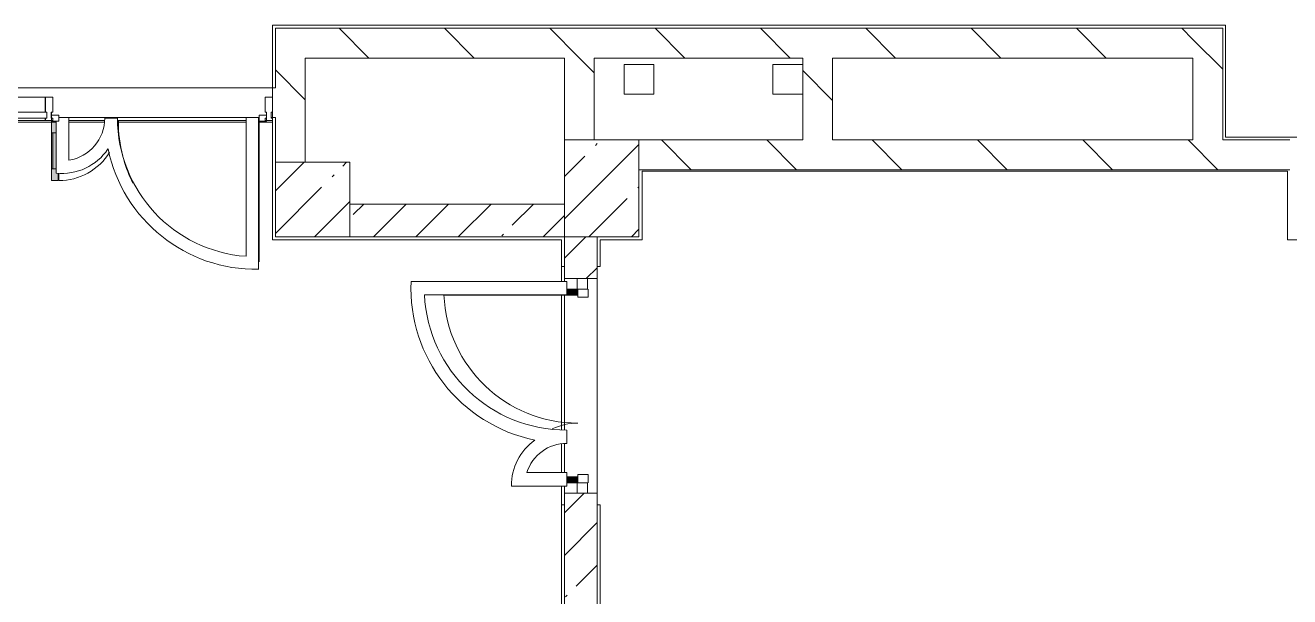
# Model space of a CAD drawing. Header units: millimetres. Extents: x -5524 to 188508, y -8553 to 29000.
# Drawn here: x 133358 to 141848, y 8484 to 12320 of the extents above; entities that cross this region are included whole.
import ezdxf

# ---------------------------------------------------------------- set-up
doc = ezdxf.new("R2010")
doc.units = ezdxf.units.MM
for name, color, linetype, lineweight, true_color in [('A-DETL-GENF-4', 7, 'Continuous', 5, 0xaaaaaa), ('A-DETL-GENF-5', 7, 'Continuous', 5, 0xe2e2e2), ('A-DOOR-4', 7, 'Continuous', 5, 0xaaaaaa), ('A-DOOR-5', 7, 'Continuous', 5, 0xe2e2e2), ('A-FLOR-2', 7, 'Continuous', 5, 0xaaaaaa)]:
    doc.layers.add(name, color=color, linetype=linetype, lineweight=lineweight, true_color=true_color)
for name, color, linetype, lineweight in [('A-GLAZ-CURT-2', 7, 'Continuous', 5), ('A-GLAZ-CWMG-2', 7, 'Continuous', 5), ('I-WALL-2', 7, 'Continuous', 5), ('S-COLS-2', 7, 'Continuous', 5)]:
    doc.layers.add(name, color=color, linetype=linetype, lineweight=lineweight)
pattern_1 = [(45, (61498, 0), (-285.1231, 285.1231), []), (45, (61783.12, 0), (-285.1231, 285.1231), [504.031, -100.806, 16.764, -84.042])]
pattern_2 = [(135, (61498, 0), (-353.5534, -353.5534), [])]

# ---------------------------------------------------------------- blocks, each defined once
blk = doc.blocks.new('BSC_Колонна _Прямоугольная - 650х500-23287315-3_6_1_птичка')
at = {"layer": 'S-COLS-2'}
h = blk.add_hatch(dxfattribs=at)
h.set_pattern_fill('FP_86', color=256, style=0, pattern_type=2)
h.set_pattern_definition([(135, (11225, -75730), (-285.1231, -285.1231), []), (135, (11225, -75444.88), (-285.1231, -285.1231), [504.031, -100.806, 16.764, -84.042])])
h.paths.add_polyline_path([(325, -219.7), (325, 250), (-325, 250), (-325, -250), (325, -250)])
for p, q in [((325, 250), (-325, 250)), ((-325, 250), (-325, -250)), ((325, -250), (325, 250)), ((-325, -250), (325, -250))]:
    blk.add_line(p, q, dxfattribs=at)
blk = doc.blocks.new('BSC_Колонна _Прямоугольная - 500х500-V72-3_6_1_птичка')
at = {"layer": 'S-COLS-2'}
h = blk.add_hatch(dxfattribs=at)
h.set_pattern_fill('FP_87', color=256, style=0, pattern_type=2)
h.set_pattern_definition([(45, (-73790, -11150), (-285.1231, 285.1231), []), (45, (-73504.88, -11150), (-285.1231, 285.1231), [504.031, -100.806, 16.764, -84.042])])
h.paths.add_polyline_path([(250, -250), (250, 250), (-250, 250), (-250, -250), (-144, -250)])
for p, q in [((250, 250), (-250, 250)), ((-250, 250), (-250, -250)), ((250, -250), (250, 250)), ((-250, -250), (250, -250))]:
    blk.add_line(p, q, dxfattribs=at)
blk = doc.blocks.new('Прямоугольный импост - 50 x 70 мм-32306832-3_6_1_птичка')
at = {"layer": 'A-GLAZ-CWMG-2'}
for p, q in [((-70, 35), (0, 35)), ((-70, -35), (-70, 35)), ((0, 35), (0, -35)), ((0, -35), (-70, -35))]:
    blk.add_line(p, q, dxfattribs=at)
blk = doc.blocks.new('Дверь_Витражная_остекление_ - ДВН_ДАО_Главный вход_1200 в свету Д-22 _п_-32306833-3_6_1_птичка')
at = {"layer": 'A-DOOR-5'}
for points in [[(-610, -35), (-610, -30), (-650, -35), (-650, -103), (-611.7, -103), (-610, -89.7)], [(650, -89.7), (650, -30), (610, -35), (610, -103), (650, -103)]]:
    blk.add_hatch(color=256, dxfattribs=at).paths.add_polyline_path(points)
at = {"layer": 'A-DETL-GENF-4'}
for p, q in [((-650, 40), (-595, 40)), ((-595, 40), (-595, -30)), ((650, 40), (595, 40)), ((595, 40), (595, -30)), ((-610, -30), (-650, -30)), ((-595, -30), (-650, -30)), ((-650, -35), (-650, -103)), ((-610, -930), (-610, -30)), ((595, -30), (650, -30)), ((610, -30), (610, -103)), ((650, -30), (610, -30)), ((650, -103), (650, -35))]:
    blk.add_line(p, q, dxfattribs=at)
at = {"layer": 'A-DOOR-4'}
for p, q in [((-650, -103), (-650, -35)), ((650, -103), (650, -35))]:
    blk.add_line(p, q, dxfattribs=at)
for centre, radius, start, end in [((-650, -30), 900, 272.47677, 0), ((650, -30), 400, 180, 205.34539)]:
    blk.add_arc(centre, radius, start, end, dxfattribs=at)
blk = doc.blocks.new('Прямоугольный импост - 50 x 70 мм-32306835-3_6_1_птичка')
at = {"layer": 'A-GLAZ-CWMG-2'}
for p, q in [((0, 35), (-70, 35)), ((-70, 35), (-70, -35)), ((0, -35), (0, 35)), ((-70, -35), (0, -35))]:
    blk.add_line(p, q, dxfattribs=at)
blk = doc.blocks.new('Дверь_Витражная_остекление_ - В-18-32468702-3_6_1_птичка')
at = {"layer": 'A-DETL-GENF-5'}
blk.add_hatch(color=256, dxfattribs=at).paths.add_polyline_path([(689.5, 420), (677.5, 420), (677.5, 369.7), (689.5, 369.5), (689.5, 20), (722.5, 20), (722.5, 420)])
at = {"layer": 'A-DETL-GENF-4'}
for p, q in [((-672.5, 965), (-672.5, 20)), ((-672.5, 965), (-672.5, 20)), ((722.5, 420), (677.5, 420)), ((677.5, 420), (677.5, 369.7)), ((722.5, 420), (677.5, 420)), ((677.5, 420), (677.5, 369.7)), ((722.5, 340), (689.5, 340)), ((712.5, 340), (712.5, 100)), ((722.5, 420), (722.5, 20)), ((722.5, 20), (722.5, 420)), ((722.5, 100), (689.5, 100))]:
    blk.add_line(p, q, dxfattribs=at)
at = {"layer": 'A-DOOR-4'}
for p, q in [((-672.5, 965), (-672.5, 20)), ((672.5, 420), (672.5, 369.8)), ((-672.5, 20), (-722.5, 20)), ((-722.5, 20), (-722.5, -20)), ((-672.5, -20), (-672.5, 20)), ((722.5, 20), (672.5, 20)), ((672.5, 20), (672.5, -20)), ((722.5, -20), (722.5, 20)), ((-722.5, -20), (-672.5, -20)), ((672.5, -20), (722.5, -20))]:
    blk.add_line(p, q, dxfattribs=at)
for centre, radius, start, end in [((-672.5, 20), 945, 15.85424, 26.17307), ((672.5, 20), 400, 90, 148.53811), ((-672.5, 20), 945, 360, 14.43128), ((672.5, 20), 400, 177.03782, 180)]:
    blk.add_arc(centre, radius, start, end, dxfattribs=at)
blk = doc.blocks.new('Системная панель - Стекло - 40мм-V180-3_6_1_птичка')
at = {"layer": 'A-GLAZ-CURT-2'}
for p, q in [((567, 0), (-567, 0)), ((-567, 0), (-567, -40)), ((567, -40), (567, 0)), ((-567, -40), (567, -40))]:
    blk.add_line(p, q, dxfattribs=at)
blk = doc.blocks.new('Прямоугольный импост - Импост структурный с накладкой - 160мм Темный-33326239-3_6_1_птичка')
at = {"layer": 'A-GLAZ-CWMG-2'}
for p, q in [((-25, 40), (-25, 140)), ((-25, 140), (25, 140)), ((25, 140), (25, 40)), ((-15, 40), (-25, 40)), ((-25, -17), (-25, 0)), ((-25, 0), (-15, 0)), ((-15, 0), (-15, 40)), ((15, 40), (15, 0)), ((25, 40), (15, 40)), ((15, 0), (25, 0)), ((25, 0), (25, -17)), ((25, -17), (-25, -17))]:
    blk.add_line(p, q, dxfattribs=at)
blk = doc.blocks.new('Прямоугольный импост - Импост структурный с накладкой - 160мм Темный-33326242-3_6_1_птичка')
at = {"layer": 'A-GLAZ-CWMG-2'}
for p, q in [((0, 140), (-50, 140)), ((-50, 140), (-50, 40)), ((0, 40), (0, 140)), ((-50, 40), (-40, 40)), ((-40, 0), (-50, 0)), ((-50, 0), (-50, -17)), ((-40, 40), (-40, 0)), ((-10, 0), (-10, 40)), ((-10, 40), (0, 40)), ((0, 0), (-10, 0)), ((0, -17), (0, 0)), ((-50, -17), (0, -17))]:
    blk.add_line(p, q, dxfattribs=at)
blk = doc.blocks.new('Прямоугольный импост - Импост структурный с накладкой - 160мм Темный-32468813-3_6_1_птичка')
at = {"layer": 'A-GLAZ-CWMG-2'}
for p, q in [((70880, 11837), (71994, 11837)), ((70880, 11680), (71994, 11680))]:
    blk.add_line(p, q, dxfattribs=at)
blk = doc.blocks.new('Прямоугольный импост - Импост структурный с накладкой - 160мм Темный-33326241-3_6_1_птичка')
at = {"layer": 'A-GLAZ-CWMG-2'}
for p, q in [((-25, 40), (-25, 140)), ((-25, 140), (25, 140)), ((25, 140), (25, 40)), ((-15, 40), (-25, 40)), ((-25, -17), (-25, 0)), ((-25, 0), (-15, 0)), ((-15, 0), (-15, 40)), ((15, 40), (15, 0)), ((25, 40), (15, 40)), ((15, 0), (25, 0)), ((25, 0), (25, -17)), ((25, -17), (-25, -17))]:
    blk.add_line(p, q, dxfattribs=at)

msp = doc.modelspace()

# ---------------------------------------------------------------- hatches: boundary and pattern name
at = {"layer": 'I-WALL-2'}
h = msp.add_hatch(dxfattribs=at)
h.set_pattern_fill('FP_67', color=256, style=0, pattern_type=2)
h.set_pattern_definition(pattern_2)
h.paths.add_polyline_path([(141198, 12100), (141198, 12300), (135038, 12300), (135038, 12100), (140737.1, 12100)])
h = msp.add_hatch(dxfattribs=at)
h.set_pattern_fill('FP_67', color=256, style=0, pattern_type=2)
h.set_pattern_definition(pattern_2)
h.paths.add_polyline_path([(141398, 11550), (141398, 12300), (141198, 12300), (141198, 11550)])
h = msp.add_hatch(dxfattribs=at)
h.set_pattern_fill('FP_67', color=256, style=0, pattern_type=2)
h.set_pattern_definition(pattern_2)
h.paths.add_polyline_path([(135038, 11400), (135238, 11400), (135238, 12100), (135038, 12100), (135038, 11700)])
h = msp.add_hatch(dxfattribs=at)
h.set_pattern_fill('FP_67', color=256, style=0, pattern_type=2)
h.set_pattern_definition(pattern_2)
h.paths.add_polyline_path([(136978, 11550), (137178, 11550), (137178, 12100), (136978, 12100)])
h = msp.add_hatch(dxfattribs=at)
h.set_pattern_fill('FP_67', color=256, style=0, pattern_type=2)
h.set_pattern_definition(pattern_2)
h.paths.add_polyline_path([(138778.5, 11550), (138778.5, 12100), (138578.5, 12100), (138578.5, 11550)])
h = msp.add_hatch(dxfattribs=at)
h.set_pattern_fill('FP_67', color=256, style=0, pattern_type=2)
h.set_pattern_definition(pattern_2)
h.paths.add_polyline_path([(132328, 11700), (132328, 11900), (132308, 11900), (132308, 11700)])
h.paths.add_polyline_path([(135018, 11700), (135038, 11700), (135038, 11900), (135018, 11900), (135018, 11800.5)])
h.paths.add_polyline_path([(131732, 11700), (131808, 11700), (131808, 11900), (131732, 11900), (131732, 11800.5)])
h.paths.add_polyline_path([(130252, 11700), (130252, 11900), (130148, 11900), (130148, 11700)])
h = msp.add_hatch(dxfattribs=at)
h.set_pattern_fill('FP_67', color=256, style=0, pattern_type=2)
h.set_pattern_definition(pattern_2)
h.paths.add_polyline_path([(137478, 11350), (141848, 11350), (141848, 11550), (137478, 11550), (137478, 11405.5)])
h = msp.add_hatch(dxfattribs=at)
h.set_pattern_fill('FP_64', color=256, style=0, pattern_type=2)
h.set_pattern_definition(pattern_1)
h.paths.add_polyline_path([(136978, 10900), (136978, 11120), (135538, 11120), (135538, 10900)])
h = msp.add_hatch(dxfattribs=at)
h.set_pattern_fill('FP_64', color=256, style=0, pattern_type=2)
h.set_pattern_definition(pattern_1)
h.paths.add_polyline_path([(137008.3, 7900), (137198, 7900), (137198, 9179), (136978, 9179), (136978, 7900)])
h.paths.add_polyline_path([(136978, 10619), (137198, 10619), (137198, 10900), (136978, 10900)])

# ---------------------------------------------------------------- linework, layer by layer
at = {"layer": 'A-FLOR-2'}
for p, q in [((135018, 11900), (135018, 12320)), ((135018, 12320), (141417, 12320)), ((141417, 12320), (141417, 11570)), ((137378.5, 12057), (137578.5, 12057)), ((137378.5, 11857), (137378.5, 12057)), ((137578.5, 12057), (137578.5, 11857)), ((138378.5, 12057), (138578.5, 12057)), ((138378.5, 11857), (138378.5, 12057)), ((137578.5, 11857), (137378.5, 11857)), ((138578.5, 11857), (138378.5, 11857)), ((132328, 11669), (133566, 11669)), ((133566, 11677), (133566, 11327.5)), ((133650.7, 11700), (133583, 11700)), ((133650.7, 11413.8), (133650.7, 11700)), ((133890.2, 11680), (133650.7, 11680)), ((133650.7, 11669), (133889.1, 11669)), ((133976.7, 11697.2), (133892, 11697.2)), ((134840.3, 11680), (133977.7, 11680)), ((133978.3, 11669), (134840.3, 11669)), ((134925, 11700), (134840.3, 11700)), ((134840.3, 11700), (134840.3, 10768.9)), ((134925, 10681.9), (134925, 11700)), ((134925, 11669), (135018, 11669)), ((135018, 10880), (135018, 11680)), ((135018, 11669), (135018, 11680)), ((141417, 11570), (145048.5, 11570)), ((141834, 11340), (137499, 11340)), ((137499, 11340), (137499, 10880)), ((141834, 10879), (141834, 11340)), ((136958, 10880), (135018, 10880)), ((136958, 10880), (136958, 10600.7)), ((137499, 10880), (137219, 10880)), ((137219, 10880), (137219, 10700)), ((145958, 10879), (141834, 10879)), ((136978, 10700), (136958, 10700)), ((137219, 10700), (137198, 10700)), ((136995, 10600.7), (135947.9, 10600.7)), ((136995, 10510.7), (136995, 10600.7)), ((136038.2, 10510.7), (136995, 10510.7)), ((136958, 9604.5), (136958, 10510.7)), ((136995, 9512.6), (136995, 9602.6)), ((136958, 9316.6), (136958, 9509.1)), ((136995, 9316.6), (136725.6, 9316.6)), ((136995, 9226.6), (136995, 9316.6)), ((136623.1, 9226.6), (136995, 9226.6)), ((136958, 9226.6), (136958, 8300)), ((136958, 9100), (136978, 9100)), ((137198, 9100), (137219, 9100)), ((137219, 9100), (137219, 4070))]:
    msp.add_line(p, q, dxfattribs=at)
for centre, radius, start, end in [((133604.9, 11697.2), 287, 279.17366, 0), ((134907.4, 11697.2), 930.7, 180, 265.86869), ((133604.9, 11697.2), 371.7, 263.98747, 326.07537), ((134907.4, 11697.2), 1015.4, 191.7891, 270.99569), ((136992, 10557.6), 1045, 177.63591, 258.21594), ((136992, 10557.6), 955, 182.81459, 270.17999), ((136992, 9233.6), 369, 125.33508, 181.08444), ((136992, 9233.6), 279, 89.3839, 162.68951)]:
    msp.add_arc(centre, radius, start, end, dxfattribs=at)
at = {"layer": 'I-WALL-2'}
for p, q in [((141398, 12300), (135038, 12300)), ((135038, 12300), (135038, 11900)), ((141398, 11550), (141398, 12300)), ((135238, 12100), (136978, 12100)), ((135238, 11400), (135238, 12100)), ((136978, 12100), (136978, 11550)), ((137178, 11550), (137178, 12100)), ((137178, 12100), (138578.5, 12100)), ((138578.5, 12100), (138578.5, 11550)), ((138778.5, 12100), (141198, 12100)), ((138778.5, 11550), (138778.5, 12100)), ((141198, 12100), (141198, 11550)), ((132308, 11900), (135038, 11900)), ((135018, 11900), (135018, 11700)), ((134840.3, 11700), (133650.7, 11700)), ((135008, 11700), (135038, 11700)), ((135038, 11700), (135038, 11400)), ((138578.5, 11550), (137478, 11550)), ((141198, 11550), (138778.5, 11550)), ((141848, 11550), (141398, 11550)), ((137478, 11350), (141848, 11350)), ((136978, 11120), (135538, 11120)), ((135538, 10900), (136978, 10900)), ((136978, 10900), (136978, 10600.7)), ((137198, 10900), (137198, 7900)), ((136978, 10619), (137198, 10619)), ((136978, 9603.5), (136978, 10510.7)), ((136978, 9316.6), (136978, 9511)), ((136978, 9226.6), (136978, 8280)), ((137198, 9179), (136978, 9179))]:
    msp.add_line(p, q, dxfattribs=at)

# ---------------------------------------------------------------- block references
at = {"layer": 'A-DOOR-4'}
for name, p, rotation in [('Дверь_Витражная_остекление_ - В-18-32468702-3_6_1_птичка', (134255.5, 11697), 180), ('Дверь_Витражная_остекление_ - ДВН_ДАО_Главный вход_1200 в свету Д-22 _п_-32306833-3_6_1_птичка', (137098, 9899), 269.9999999999994)]:
    msp.add_blockref(name, p, dxfattribs=dict(at, rotation=rotation))
at = {"layer": 'A-GLAZ-CURT-2', "rotation": 180}
msp.add_blockref('Системная панель - Стекло - 40мм-V180-3_6_1_птичка', (132935, 11697), dxfattribs=at)
at = {"layer": 'A-GLAZ-CWMG-2'}
for name, p in [('Прямоугольный импост - Импост структурный с накладкой - 160мм Темный-32468813-3_6_1_птичка', (61498, 0)), ('Прямоугольный импост - Импост структурный с накладкой - 160мм Темный-33326242-3_6_1_птичка', (135018, 11697))]:
    msp.add_blockref(name, p, dxfattribs=at)
at = {"layer": 'A-GLAZ-CWMG-2', "extrusion": (0, 0, -1)}
for name, p in [('Прямоугольный импост - Импост структурный с накладкой - 160мм Темный-33326239-3_6_1_птичка', (-133517, 11697)), ('Прямоугольный импост - Импост структурный с накладкой - 160мм Темный-33326241-3_6_1_птичка', (-133518, 11697))]:
    msp.add_blockref(name, p, dxfattribs=at)
at = {"layer": 'A-GLAZ-CWMG-2', "rotation": 89.99999999999942}
msp.add_blockref('Прямоугольный импост - 50 x 70 мм-32306835-3_6_1_птичка', (137098, 10619), dxfattribs=at)
at = {"layer": 'A-GLAZ-CWMG-2', "extrusion": (0, 0, -1), "rotation": 270.0000000000006}
msp.add_blockref('Прямоугольный импост - 50 x 70 мм-32306832-3_6_1_птичка', (-137098, 9179), dxfattribs=at)
at = {"layer": 'S-COLS-2', "rotation": 270.0000000000007}
msp.add_blockref('BSC_Колонна _Прямоугольная - 650х500-23287315-3_6_1_птичка', (137228, 11225), dxfattribs=at)
at = {"layer": 'S-COLS-2'}
msp.add_blockref('BSC_Колонна _Прямоугольная - 500х500-V72-3_6_1_птичка', (135288, 11150), dxfattribs=at)

doc.saveas('drawing.dxf')
